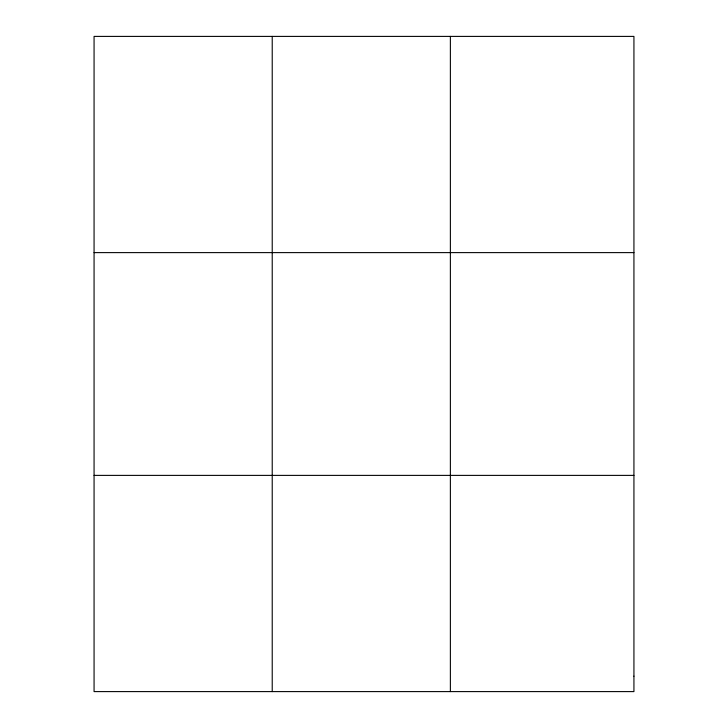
<?xml version="1.0" encoding="UTF-8"?>
<svg xmlns="http://www.w3.org/2000/svg" width="728" height="728" viewBox="0 0 728 728"><rect width="100%" height="100%" fill="white"/><g stroke="black" fill="none" stroke-linecap="round" stroke-linejoin="round"><path stroke-width="1.09" d="M272.226 36.4L272.226 691.6M450.377 36.4L450.377 691.6M94.067 252.616L633.933 252.616M94.067 475.384L633.933 475.384M633.933 676.157L633.933 691.6L94.067 691.6L94.067 36.4L633.933 36.4L633.933 676.157"/></g></svg>
